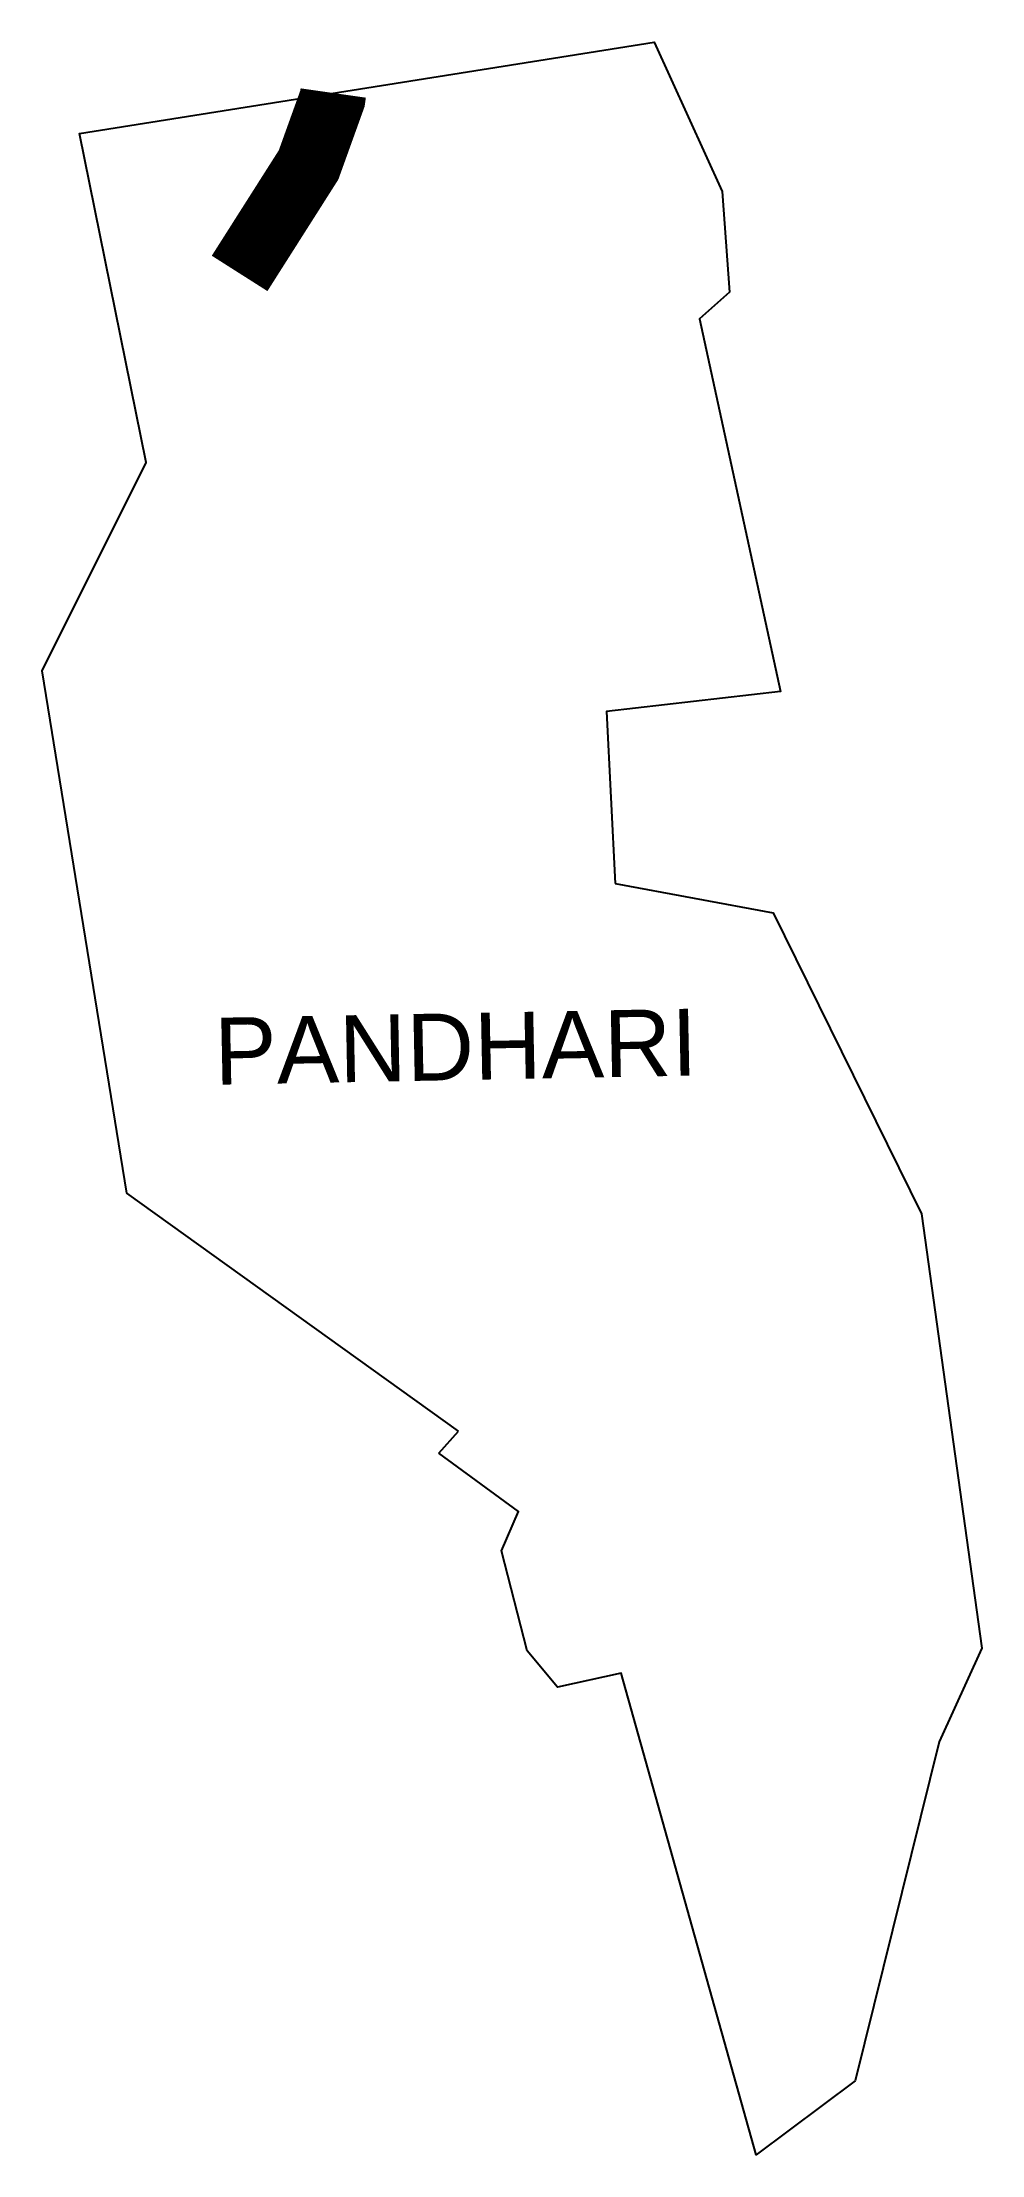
# Model space of a CAD drawing. Header units: metres. Extents: x 297398 to 298110, y 1972229 to 1973830.
import ezdxf

# ---------------------------------------------------------------- set-up
doc = ezdxf.new("R2010")
doc.units = ezdxf.units.M
for name, color, linetype in [('UNPROTECTED DUE TO CREEK', 150, 'Continuous'), ('village', 3, 'Continuous'), ('VILLAGE NAME', 250, 'Continuous')]:
    doc.layers.add(name, color=color, linetype=linetype)
doc.styles.get("Standard").update_dxf_attribs({"font": 'simplex.shx'})

msp = doc.modelspace()

# ---------------------------------------------------------------- linework, layer by layer
at = {"layer": 'UNPROTECTED DUE TO CREEK', "const_width": 50, "flags": 128}
msp.add_lwpolyline([(297547.4, 1973655.1), (297599.7, 1973737.4), (297617.8, 1973787.7), (297618.4, 1973791.9)], dxfattribs=at)
at = {"layer": 'village', "flags": 128}
msp.add_lwpolyline([(297698.5, 1972760.6), (297713.4, 1972777.3)], dxfattribs=at)
at = {"layer": 'village', "color": 3, "true_color": 0x00ff00}
for points in [[(297713.4, 1972777.3, 0), (297461.8, 1972957.8, 0), (297397.8, 1973353.8, 0), (297476.6, 1973511.7, 0), (297426, 1973761.1, 0), (297861.6, 1973830.4, 0), (297913.4, 1973717.1, 0), (297918.8, 1973641, 0), (297896, 1973620.6, 0), (297957.4, 1973338, 0), (297825.6, 1973323, 0), (297832.2, 1973192.5, 0)], [(297832.2, 1973192.5, 0), (297951.9, 1973170.3, 0), (298064.5, 1972942.1, 0), (298110.1, 1972612.6, 0), (298077.7, 1972541.6, 0), (298014.1, 1972284.6, 0), (297939, 1972228.5, 0), (297836.8, 1972593.7, 0), (297788.5, 1972583.1, 0), (297765.4, 1972610.7, 0), (297746, 1972686.6, 0), (297758.9, 1972716.4, 0), (297698.5, 1972760.6, 0)]]:
    msp.add_polyline3d(points, dxfattribs=at)

# ---------------------------------------------------------------- texts
at = {"layer": 'VILLAGE NAME', "insert": (297527.7, 1973090.6), "char_height": 50.748, "attachment_point": 1, "rotation": 1.1028}
msp.add_mtext_dynamic_manual_height_columns('{\\fArial|b0|i0|c0|p34;PANDHARI}', width=525.295, gutter_width=543.7, heights=[0], dxfattribs=at)

doc.saveas('drawing.dxf')
